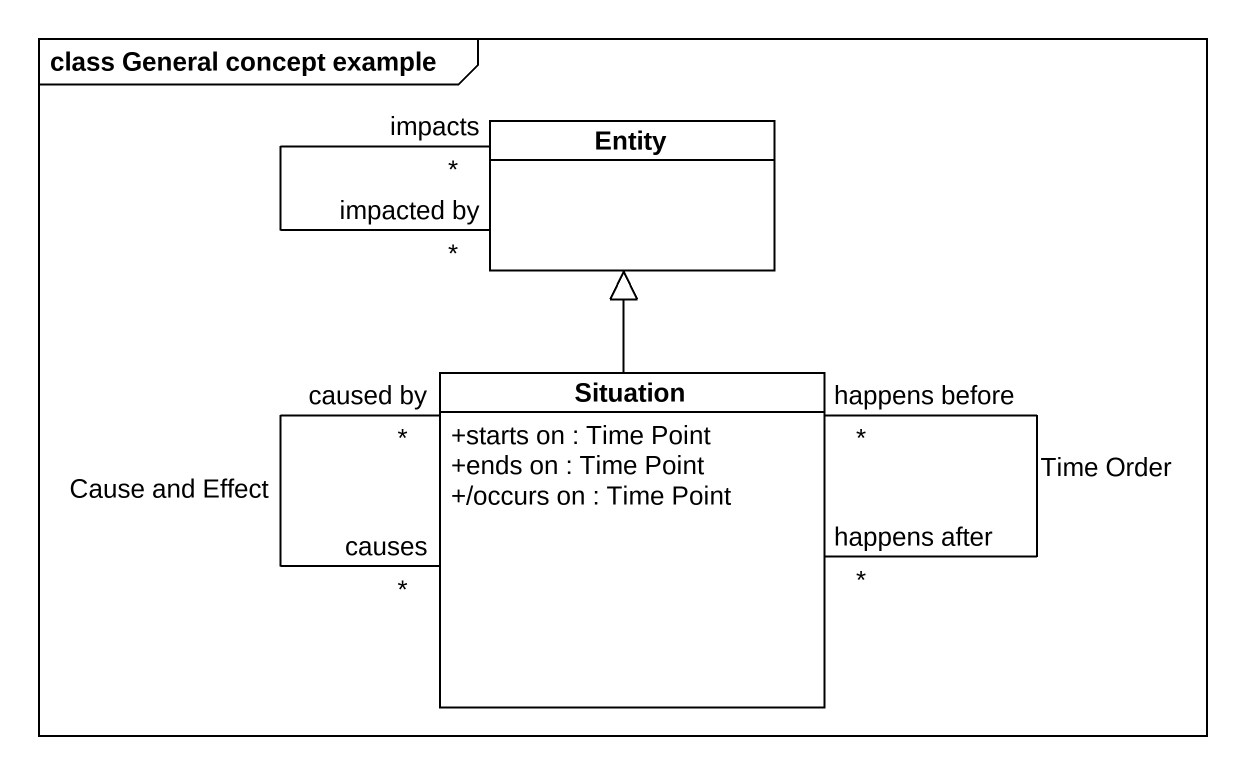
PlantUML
@startuml
mainframe class General concept example
hide circle
hide empty members
skinparam classAttributeIconSize 0
class "Entity" as Entity_
class Situation {
  +starts on : Time Point
  +ends on : Time Point
  +/occurs on : Time Point
}
Entity_ "impacted by\n*" -- "impacts\n*" Entity_
Situation -up-|> Entity_
Situation "causes\n*" -- "caused by\n*" Situation : Cause and Effect
Situation "happens before\n*" -- "happens after\n*" Situation : Time Order
@enduml
